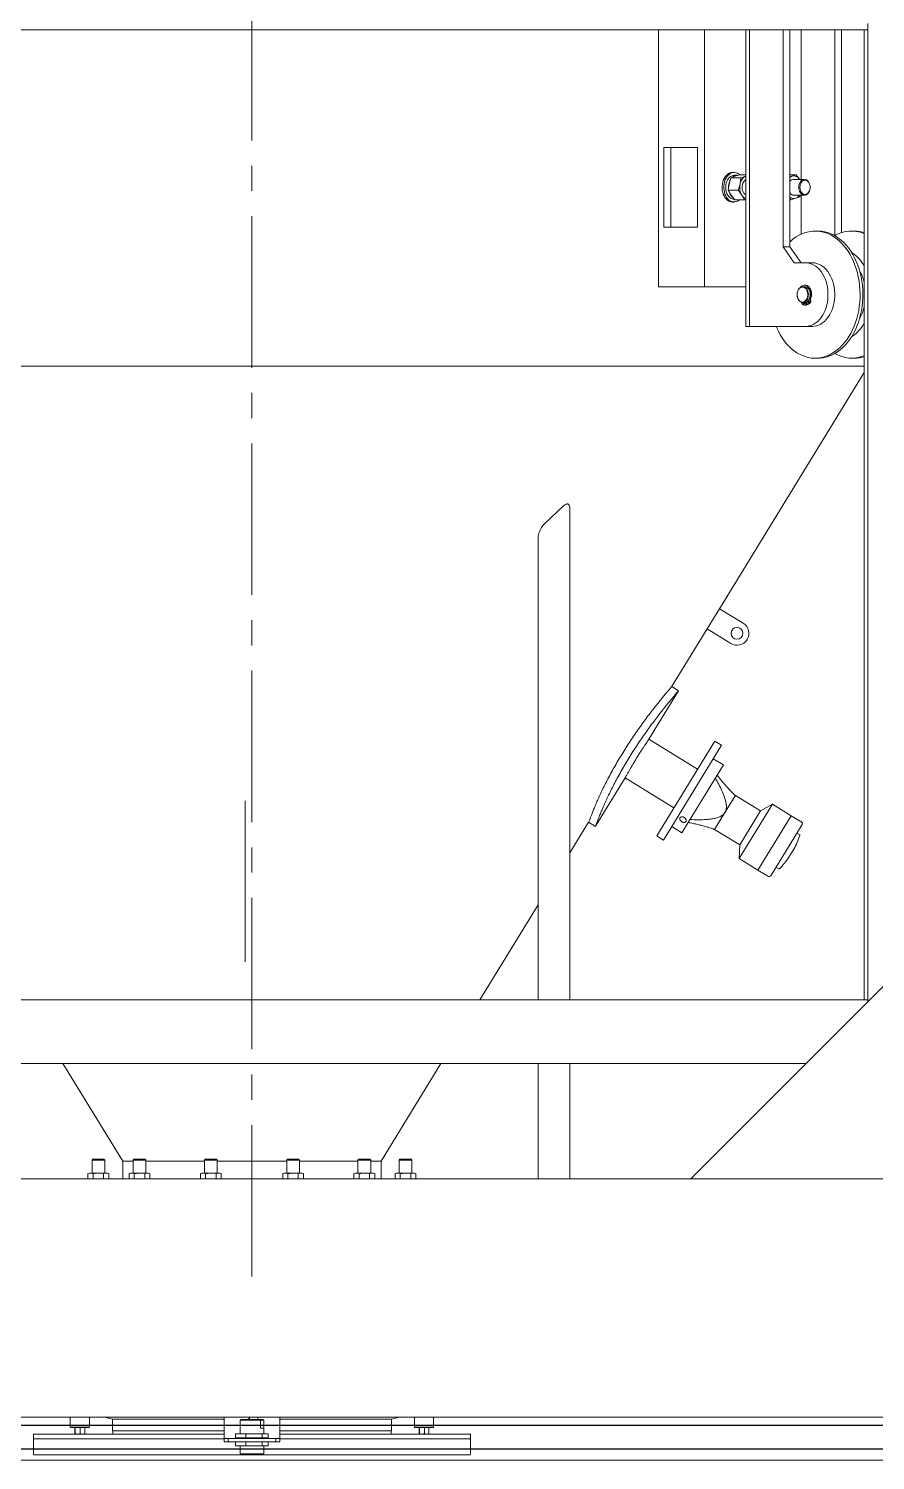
# Model space of a CAD drawing. Header units: millimetres. Extents: x 163705 to 1616509, y 81827 to 302547.
# Drawn here: x 1465755 to 1466820, y 159115 to 160916 of the extents above; entities that cross this region are included whole.
import ezdxf

# ---------------------------------------------------------------- set-up
doc = ezdxf.new("R2010")
doc.units = ezdxf.units.MM
doc.header["$LTSCALE"] = 10
doc.linetypes.add('CENTER2', pattern=[28.575, 19.05, -3.175, 3.175, -3.175])
doc.layers.add('1-中心线', color=1, linetype='CENTER2', lineweight=0)
doc.layers.add('1-设备轮廓', color=2, linetype='Continuous', lineweight=18)

# ---------------------------------------------------------------- blocks, each defined once
blk = doc.blocks.new('G$C4100961E')
for p, q in [((2405.8, 1839.5), (2405.8, 1831.5)), ((2405.8, 1831.5), (855.8, 1831.5)), ((2142.3, 1831.5), (2142.3, 1508.5)), ((2200, 1831.5), (2200, 1508.5)), ((2252.3, 1458.5), (2252.3, 1831.5)), ((2256.6, 1458.5), (2256.6, 1831.5)), ((2299, 1831.5), (2299, 1558.5)), ((2307.5, 1831.5), (2307.5, 1558.5)), ((2321.6, 1643.5), (2321.6, 1831.5)), ((2364, 1831.5), (2364, 1572.7)), ((2372.5, 1831.5), (2372.5, 1576.5)), ((2400.8, 611.5), (2400.8, 1831.5)), ((2405.8, 611.5), (2405.8, 1831.5)), ((2149.1, 1583.5), (2149.1, 1683.5)), ((2149.1, 1683.5), (2191.5, 1683.5)), ((2157.6, 1683.5), (2157.6, 1583.5)), ((2191.5, 1683.5), (2191.5, 1583.5)), ((2231.3, 1637.6), (2233.4, 1645.5)), ((2233.4, 1645.5), (2238.6, 1647.4)), ((2246, 1645.5), (2233.4, 1645.5)), ((2237.5, 1652), (2235.3, 1652)), ((2241, 1648.6), (2237.5, 1648.6)), ((2238.6, 1647.4), (2244.7, 1649.3)), ((2252.3, 1649.3), (2244.7, 1649.3)), ((2246, 1645.5), (2244.8, 1637.6)), ((2252.1, 1647.4), (2246, 1645.5)), ((2252.1, 1647.4), (2252.3, 1647.5)), ((2252.3, 1647.5), (2252.1, 1647.4)), ((2315.3, 1649.3), (2307.5, 1649.3)), ((2310.1, 1647.4), (2307.5, 1646.6)), ((2315.3, 1649.3), (2310.1, 1647.4)), ((2325.9, 1643.5), (2312.4, 1643.5)), ((2230.1, 1629.7), (2231.3, 1637.6)), ((2242.7, 1629.7), (2230.1, 1629.7)), ((2238.1, 1617.8), (2233.7, 1623.7)), ((2244.8, 1637.6), (2242.7, 1629.7)), ((2247.1, 1623.7), (2250.7, 1617.8)), ((2312.4, 1623.5), (2325.9, 1623.5)), ((2314.8, 1619.7), (2320, 1621.6)), ((2320, 1621.6), (2320.5, 1623.5)), ((2321.6, 1574.5), (2321.6, 1623.5)), ((2235.3, 1615), (2237.5, 1615)), ((2250.7, 1617.8), (2238.1, 1617.8)), ((2250.7, 1617.8), (2252.3, 1618.3)), ((2307.5, 1619.8), (2308.7, 1617.8)), ((2308.7, 1617.8), (2307.5, 1617.8)), ((2308.7, 1617.8), (2314.8, 1619.7)), ((2191.5, 1583.5), (2149.1, 1583.5)), ((2342.8, 1578.5), (2339.3, 1578.5)), ((2388.8, 1578.5), (2385.3, 1578.5)), ((2299, 1558.5), (2313.1, 1538.5)), ((2299, 1558.5), (2307.5, 1558.5)), ((2307.5, 1558.5), (2321.6, 1538.5)), ((2313.1, 1538.5), (2327.3, 1538.5)), ((2327.3, 1538.5), (2335.8, 1538.5)), ((2399.1, 1537.7), (2400.8, 1535)), ((2142.3, 1508.5), (2200, 1508.5)), ((2200, 1508.5), (2252.3, 1508.5)), ((2326, 1508.5), (2323.7, 1508.5)), ((2326.8, 1510.4), (2326.1, 1510.4)), ((2323.2, 1486.1), (2322.3, 1488.8)), ((2323.7, 1488.5), (2326, 1488.5)), ((2326.2, 1485.2), (2326.9, 1485.2)), ((2327.1, 1488.7), (2327.7, 1485.4)), ((2327.7, 1488.9), (2328.4, 1485.4)), ((2328.4, 1485.4), (2327.7, 1485.4)), ((2329.4, 1486), (2328.8, 1489.4)), ((2330.1, 1486), (2329.4, 1486)), ((2331.3, 1490.4), (2330.9, 1490)), ((2332.9, 1493.1), (2333.1, 1489.7)), ((2333.6, 1493.1), (2333.8, 1489.7)), ((2252.3, 1458.5), (2256.6, 1458.5)), ((2327.3, 1458.5), (2256.6, 1458.5)), ((2327.3, 1458.5), (2335.8, 1458.5)), ((1630.8, 1408.5), (860.8, 1408.5)), ((2400.8, 1408.5), (1630.8, 1408.5)), ((2339.3, 1418.5), (2342.8, 1418.5)), ((2385.3, 1418.5), (2388.8, 1418.5)), ((2219, 1103.5), (2400.8, 1400.4)), ((1998.8, 1210.1), (2022.8, 1232.7)), ((2030.8, 1229.9), (2030.8, 611.5)), ((1990.8, 1192), (1990.8, 611.5)), ((2219, 1103.5), (2203.3, 1078)), ((2248.8, 1085.3), (2219, 1103.5)), ((2158.8, 1005.3), (2203.3, 1078)), ((2203.3, 1078), (2233.1, 1059.7)), ((2130.1, 939.3), (2167.4, 1000.3)), ((2167.4, 1000.3), (2158.9, 1005.5)), ((2191.5, 901.7), (2130.1, 939.3)), ((2213.1, 937.1), (2140, 817.7)), ((2221.7, 931.8), (2213.1, 937.1)), ((2221.7, 931.8), (2148.6, 812.5)), ((2171.8, 821.7), (2224, 907)), ((2224, 907), (2211.2, 914.8)), ((2063, 829.8), (2100.3, 890.7)), ((2100.3, 890.7), (2161.7, 853.1)), ((2225.9, 847.2), (2239, 868.5)), ((2270.6, 849.1), (2239, 868.5)), ((1622.2, 861.8), (1622.2, 659.4)), ((2212.9, 825.8), (2225.9, 847.2)), ((2243.8, 789.3), (2285.6, 857.5)), ((2244.5, 806.5), (2270.6, 849.1)), ((2285.6, 857.5), (2270.6, 849.1)), ((2309.2, 843.1), (2285.6, 857.5)), ((2030.8, 796.3), (2054.4, 834.9)), ((2054.4, 834.9), (2062.9, 829.7)), ((2159, 829.5), (2171.8, 821.7)), ((2267.4, 774.8), (2309.2, 843.1)), ((2267.4, 774.8), (2309.2, 843.1)), ((2283.4, 767.4), (2323, 832.2)), ((2322.4, 835), (2309.2, 843.1)), ((2140, 817.7), (2148.6, 812.5)), ((2212.9, 825.8), (2244.5, 806.5)), ((2319.9, 818.9), (2316.7, 820.9)), ((2244.5, 806.5), (2243.8, 789.3)), ((2312.6, 801), (2306.4, 790.9)), ((2182.8, 386.5), (2580.8, 784.5)), ((2243.8, 789.3), (2267.4, 774.8)), ((2267.4, 774.8), (2280.6, 766.8)), ((2290.6, 778.2), (2293.8, 776.3)), ((1917.6, 611.5), (1990.8, 731)), ((2405.8, 611.5), (855.8, 611.5)), ((2405.8, 611.5), (2405.8, 609.5)), ((2327.8, 531.5), (933.8, 531.5)), ((1392.9, 531.5), (1468.3, 408.5)), ((1793.3, 408.5), (1868.6, 531.5)), ((1990.8, 531.5), (1990.8, 386.5)), ((2030.8, 531.5), (2030.8, 386.5)), ((1430.6, 411), (1429.6, 410)), ((1429.6, 410), (1429.6, 393.5)), ((1445.6, 410), (1429.6, 410)), ((1430.6, 411), (1444.6, 411)), ((1445.6, 410), (1444.6, 411)), ((1445.6, 393.5), (1445.6, 410)), ((1468.3, 408.5), (1468.3, 386.5)), ((1481.4, 408.5), (1468.3, 408.5)), ((1482.4, 411), (1481.4, 410)), ((1481.4, 410), (1481.4, 393.5)), ((1497.4, 410), (1481.4, 410)), ((1482.4, 411), (1496.4, 411)), ((1497.4, 410), (1496.4, 411)), ((1497.4, 393.5), (1497.4, 410)), ((1571, 408.5), (1497.4, 408.5)), ((1572, 411), (1571, 410)), ((1571, 410), (1571, 393.5)), ((1587, 410), (1571, 410)), ((1572, 411), (1586, 411)), ((1587, 410), (1586, 411)), ((1587, 393.5), (1587, 410)), ((1630.8, 408.5), (1587, 408.5)), ((1674.5, 408.5), (1630.8, 408.5)), ((1675.5, 411), (1674.5, 410)), ((1674.5, 410), (1674.5, 393.5)), ((1690.5, 410), (1674.5, 410)), ((1675.5, 411), (1689.5, 411)), ((1690.5, 410), (1689.5, 411)), ((1690.5, 393.5), (1690.5, 410)), ((1764.2, 408.5), (1690.5, 408.5)), ((1765.2, 411), (1764.2, 410)), ((1764.2, 410), (1764.2, 393.5)), ((1780.2, 410), (1764.2, 410)), ((1765.2, 411), (1779.2, 411)), ((1780.2, 410), (1779.2, 411)), ((1780.2, 393.5), (1780.2, 410)), ((1793.3, 408.5), (1780.2, 408.5)), ((1793.3, 386.5), (1793.3, 408.5)), ((1817, 411), (1816, 410)), ((1816, 410), (1816, 393.5)), ((1832, 410), (1816, 410)), ((1817, 411), (1831, 411)), ((1832, 410), (1831, 411)), ((1832, 393.5), (1832, 410)), ((3200.8, 386.5), (500.8, 386.5)), ((1426.3, 393.5), (1424.5, 393.1)), ((1424.5, 393.1), (1427.8, 393.5)), ((1424.5, 393.1), (1424.5, 386.5)), ((1427.8, 393.5), (1426.3, 393.5)), ((1427.8, 393.5), (1431, 393.1)), ((1437.6, 393.5), (1427.8, 393.5)), ((1431, 393.1), (1431, 386.5)), ((1437.6, 393.5), (1444.1, 393.1)), ((1447.4, 393.5), (1437.6, 393.5)), ((1444.1, 393.1), (1447.4, 393.5)), ((1444.1, 393.1), (1444.1, 386.5)), ((1447.4, 393.5), (1450.7, 393.1)), ((1448.9, 393.5), (1447.4, 393.5)), ((1450.7, 393.1), (1448.9, 393.5)), ((1450.7, 393.1), (1450.7, 386.5)), ((1478, 393.5), (1476.3, 393.1)), ((1476.3, 393.1), (1479.5, 393.5)), ((1476.3, 393.1), (1476.3, 386.5)), ((1479.5, 393.5), (1478, 393.5)), ((1479.5, 393.5), (1482.8, 393.1)), ((1489.4, 393.5), (1479.5, 393.5)), ((1482.8, 393.1), (1482.8, 386.5)), ((1489.4, 393.5), (1495.9, 393.1)), ((1499.2, 393.5), (1489.4, 393.5)), ((1495.9, 393.1), (1499.2, 393.5)), ((1495.9, 393.1), (1495.9, 386.5)), ((1499.2, 393.5), (1502.4, 393.1)), ((1500.7, 393.5), (1499.2, 393.5)), ((1502.4, 393.1), (1500.7, 393.5)), ((1502.4, 393.1), (1502.4, 386.5)), ((1567.7, 393.5), (1565.9, 393.1)), ((1565.9, 393.1), (1569.2, 393.5)), ((1565.9, 393.1), (1565.9, 386.5)), ((1569.2, 393.5), (1567.7, 393.5)), ((1569.2, 393.5), (1572.5, 393.1)), ((1579, 393.5), (1569.2, 393.5)), ((1572.5, 393.1), (1572.5, 386.5)), ((1579, 393.5), (1585.6, 393.1)), ((1588.8, 393.5), (1579, 393.5)), ((1585.6, 393.1), (1588.8, 393.5)), ((1585.6, 393.1), (1585.6, 386.5)), ((1588.8, 393.5), (1592.1, 393.1)), ((1590.3, 393.5), (1588.8, 393.5)), ((1592.1, 393.1), (1590.3, 393.5)), ((1592.1, 393.1), (1592.1, 386.5)), ((1671.2, 393.5), (1669.5, 393.1)), ((1669.5, 393.1), (1672.7, 393.5)), ((1669.5, 393.1), (1669.5, 386.5)), ((1672.7, 393.5), (1671.2, 393.5)), ((1672.7, 393.5), (1676, 393.1)), ((1682.5, 393.5), (1672.7, 393.5)), ((1676, 393.1), (1676, 386.5)), ((1682.5, 393.5), (1689.1, 393.1)), ((1692.3, 393.5), (1682.5, 393.5)), ((1689.1, 393.1), (1692.3, 393.5)), ((1689.1, 393.1), (1689.1, 386.5)), ((1692.3, 393.5), (1695.6, 393.1)), ((1693.9, 393.5), (1692.3, 393.5)), ((1695.6, 393.1), (1693.9, 393.5)), ((1695.6, 393.1), (1695.6, 386.5)), ((1760.9, 393.5), (1759.1, 393.1)), ((1759.1, 393.1), (1762.4, 393.5)), ((1759.1, 393.1), (1759.1, 386.5)), ((1762.4, 393.5), (1760.9, 393.5)), ((1762.4, 393.5), (1765.7, 393.1)), ((1772.2, 393.5), (1762.4, 393.5)), ((1765.7, 393.1), (1765.7, 386.5)), ((1772.2, 393.5), (1778.7, 393.1)), ((1782, 393.5), (1772.2, 393.5)), ((1778.7, 393.1), (1782, 393.5)), ((1778.7, 393.1), (1778.7, 386.5)), ((1782, 393.5), (1785.3, 393.1)), ((1783.5, 393.5), (1782, 393.5)), ((1785.3, 393.1), (1783.5, 393.5)), ((1785.3, 393.1), (1785.3, 386.5)), ((1812.6, 393.5), (1810.9, 393.1)), ((1810.9, 393.1), (1814.1, 393.5)), ((1810.9, 393.1), (1810.9, 386.5)), ((1814.1, 393.5), (1812.6, 393.5)), ((1814.1, 393.5), (1817.4, 393.1)), ((1824, 393.5), (1814.1, 393.5)), ((1817.4, 393.1), (1817.4, 386.5)), ((1824, 393.5), (1830.5, 393.1)), ((1833.8, 393.5), (1824, 393.5)), ((1830.5, 393.1), (1833.8, 393.5)), ((1830.5, 393.1), (1830.5, 386.5)), ((1833.8, 393.5), (1837, 393.1)), ((1835.3, 393.5), (1833.8, 393.5)), ((1837, 393.1), (1835.3, 393.5)), ((1837, 393.1), (1837, 386.5)), ((3200.8, 86.5), (500.8, 86.5)), ((1402.3, 86.5), (1402.3, 74)), ((1402.3, 74), (1402.8, 73.5)), ((1402.3, 74), (1426.3, 74)), ((1402.8, 73.5), (1425.8, 73.5)), ((1408.1, 73.5), (1408.1, 66.1)), ((1408.5, 73.5), (1408.5, 66.1)), ((1414.7, 73.5), (1414.7, 66.1)), ((1420.5, 73.5), (1420.5, 66.1)), ((1425.8, 73.5), (1426.3, 74)), ((1426.3, 74), (1426.3, 86.5)), ((1445.3, 86.5), (1455.3, 84.2)), ((1455.3, 84.2), (1455.3, 69.5)), ((1595.8, 84.2), (1455.3, 84.2)), ((1595.8, 60.7), (1595.8, 86.5)), ((1615.8, 72.7), (1615.8, 82.7)), ((1615.8, 82.7), (1641.7, 82.7)), ((1615.8, 72.7), (1615.8, 65.7)), ((1616.8, 83.7), (1616.8, 82.7)), ((1616.8, 83.7), (1643.8, 83.7)), ((1627.9, 86), (1626.3, 84.2)), ((1626.3, 84.2), (1626.3, 83.7)), ((1626.3, 84.2), (1626.3, 84.2)), ((1627.9, 84.6), (1627.9, 86.5)), ((1638.3, 83.7), (1638.3, 86.5)), ((1641.7, 72.7), (1641.7, 82.7)), ((1641.7, 82.7), (1643.3, 82.7)), ((1641.7, 72.7), (1644.7, 72.7)), ((1643.3, 82.7), (1643.8, 82.7)), ((1643.8, 83.7), (1644.8, 83.7)), ((1643.8, 82.7), (1644.2, 82.7)), ((1644.2, 82.7), (1645.8, 82.7)), ((1644.7, 72.7), (1645.8, 72.7)), ((1644.8, 82.7), (1644.8, 83.7)), ((1645.8, 72.7), (1645.8, 82.7)), ((1645.8, 65.7), (1645.8, 72.7)), ((1665.8, 60.7), (1665.8, 86.5)), ((1806.3, 84.2), (1665.8, 84.2)), ((1806.3, 84.2), (1816.2, 86.5)), ((1806.3, 69.5), (1806.3, 84.2)), ((1835.3, 86.5), (1835.3, 74)), ((1835.3, 74), (1835.8, 73.5)), ((1835.3, 74), (1853.9, 74)), ((1835.8, 73.5), (1853.6, 73.5)), ((1841.1, 73.5), (1841.1, 66.1)), ((1841.5, 73.5), (1841.5, 66.1)), ((1847.7, 73.5), (1847.7, 66.1)), ((1853.5, 73.5), (1853.5, 66.1)), ((1853.6, 73.5), (1858.8, 73.5)), ((1853.9, 74), (1859.3, 74)), ((1858.8, 73.5), (1859.3, 74)), ((1859.3, 74), (1859.3, 86.5)), ((1355.8, 65.5), (1355.8, 59.5)), ((1355.8, 65.5), (1595.8, 65.5)), ((1355.8, 59.5), (1595.8, 59.5)), ((1355.8, 58.5), (1355.8, 40.5)), ((1408.1, 66.1), (1408.3, 65.6)), ((1408.3, 65.5), (1408.5, 66.1)), ((1408.5, 66.1), (1411.6, 65.5)), ((1411.6, 65.5), (1414.7, 66.1)), ((1414.7, 66.1), (1417.6, 65.5)), ((1417.6, 65.5), (1420.5, 66.1)), ((1420.5, 66.1), (1420.3, 65.6)), ((1595.8, 69.5), (1455.3, 69.5)), ((1455.8, 69.5), (1455.8, 65.5)), ((1595.8, 59.7), (1595.8, 60.7)), ((1595.8, 55.7), (1595.8, 59.7)), ((1595.8, 59.7), (1600.8, 59.7)), ((1600.8, 55.7), (1595.8, 55.7)), ((1600.8, 59.7), (1600.8, 55.7)), ((1660.8, 59.7), (1600.8, 59.7)), ((1660.8, 55.7), (1600.8, 55.7)), ((1609.8, 60.7), (1609.8, 59.7)), ((1650.3, 60.7), (1609.8, 60.7)), ((1610.2, 60.7), (1610.2, 65.7)), ((1623.2, 65.7), (1610.2, 65.7)), ((1610.2, 50.7), (1610.2, 55.7)), ((1623.2, 60.7), (1623.2, 65.7)), ((1643.7, 65.7), (1623.2, 65.7)), ((1623.2, 50.7), (1623.2, 55.7)), ((1643.7, 60.7), (1643.7, 65.7)), ((1651.3, 65.7), (1643.7, 65.7)), ((1643.7, 50.7), (1643.7, 55.7)), ((1651.8, 60.7), (1650.3, 60.7)), ((1651.3, 60.7), (1651.3, 65.7)), ((1651.3, 50.7), (1651.3, 55.7)), ((1651.8, 59.7), (1651.8, 60.7)), ((1660.8, 55.7), (1660.8, 59.7)), ((1660.8, 59.7), (1665.8, 59.7)), ((1665.8, 55.7), (1660.8, 55.7)), ((1806.3, 69.5), (1665.8, 69.5)), ((1665.8, 65.5), (1768.3, 65.5)), ((1665.8, 59.7), (1665.8, 60.7)), ((1665.8, 59.7), (1665.8, 55.7)), ((1665.8, 59.5), (1768.3, 59.5)), ((1768.3, 65.5), (1905.8, 65.5)), ((1768.3, 59.5), (1905.8, 59.5)), ((1805.8, 65.5), (1805.8, 69.5)), ((1841.1, 66.1), (1841.3, 65.6)), ((1841.3, 65.5), (1841.5, 66.1)), ((1841.5, 66.1), (1844.6, 65.5)), ((1844.6, 65.5), (1847.7, 66.1)), ((1847.7, 66.1), (1850.6, 65.5)), ((1850.6, 65.5), (1853.5, 66.1)), ((1853.5, 66.1), (1853.3, 65.6)), ((1905.8, 59.5), (1905.8, 65.5)), ((1905.8, 40.5), (1905.8, 58.5)), ((1904.8, 39.5), (1356.8, 39.5)), ((1623.2, 50.7), (1610.2, 50.7)), ((1615.8, 50.7), (1615.8, 40.7)), ((1644.7, 40.7), (1615.8, 40.7)), ((1643.7, 50.7), (1623.2, 50.7)), ((1651.3, 50.7), (1643.7, 50.7)), ((1645.8, 40.7), (1644.7, 40.7)), ((1645.8, 40.7), (1645.8, 50.7))]:
    blk.add_line(p, q)
at = {"lineweight": 18}
blk.add_line((700.8, 32.4), (2956.8, 32.4), dxfattribs=at)
at = {"flags": 128}
for points in [[(2235.3, 1652), (2234, 1652), (2232.2, 1651.5), (2230.5, 1650.7), (2228.9, 1649.6), (2227.3, 1648.2), (2226, 1646.5), (2224.8, 1644.5), (2223.8, 1642.3), (2223.1, 1640), (2222.6, 1637.5), (2222.3, 1634.9), (2222.3, 1632.3), (2222.5, 1629.8), (2223, 1627.3), (2223.8, 1624.9), (2224.7, 1622.7), (2225.9, 1620.8), (2227.2, 1619)], [(2244.3, 1649.3), (2243.3, 1650.1), (2241.6, 1651.1), (2239.8, 1651.8), (2238, 1652), (2236.2, 1652), (2234.4, 1651.5), (2232.6, 1650.7), (2231, 1649.6), (2229.5, 1648.2), (2228.1, 1646.5), (2226.9, 1644.5), (2225.9, 1642.3), (2225.2, 1640), (2224.7, 1637.5), (2224.4, 1634.9), (2224.4, 1632.3), (2224.7, 1629.8), (2225.2, 1627.3), (2225.9, 1624.9), (2226.9, 1622.7), (2228, 1620.8), (2229.4, 1619)], [(2237.5, 1648.6), (2236.1, 1648.5), (2234.5, 1648), (2233, 1647.2), (2231.5, 1646.1), (2230.3, 1644.6), (2229.1, 1643), (2228.2, 1641.1), (2227.5, 1639), (2227.1, 1636.8), (2226.8, 1634.5), (2226.9, 1632.2), (2227.1, 1629.9), (2227.6, 1627.7), (2228.4, 1625.7), (2229.3, 1623.8), (2230.5, 1622.2), (2231.8, 1620.8), (2233.2, 1619.7), (2234.8, 1619), (2236.4, 1618.6), (2237.5, 1618.5)], [(2244.8, 1637.6), (2245.2, 1639.3), (2245.8, 1641), (2246.6, 1642.5), (2247.5, 1643.9), (2248.5, 1645.1), (2249.6, 1646.1), (2250.8, 1646.9), (2252.1, 1647.4)], [(2252.3, 1643.1), (2251.2, 1642.4), (2250.1, 1641.4), (2249.1, 1640.1), (2248.3, 1638.6), (2247.8, 1636.8), (2247.4, 1635), (2247.4, 1633.1), (2247.6, 1631.2), (2248, 1629.4), (2248.7, 1627.8), (2249.5, 1626.3), (2250.6, 1625.1), (2251.8, 1624.3), (2252.3, 1624)], [(2320.8, 1640.6), (2321.9, 1641.8), (2323, 1642.7), (2324.3, 1643.3), (2325.7, 1643.5), (2327, 1643.4), (2328.3, 1642.9), (2329.5, 1642.1), (2330.6, 1641), (2331.5, 1639.6), (2332.2, 1638), (2332.7, 1636.2), (2332.9, 1634.3), (2332.9, 1632.4), (2332.6, 1630.6), (2332.1, 1628.8), (2331.3, 1627.2), (2330.4, 1625.9), (2329.3, 1624.8), (2328, 1624), (2326.7, 1623.6), (2325.4, 1623.6), (2324.1, 1623.9), (2322.8, 1624.5), (2321.6, 1625.5), (2320.6, 1626.8), (2319.8, 1628.3), (2319.2, 1630), (2318.9, 1631.8), (2318.8, 1633.7), (2318.9, 1635.6), (2319.3, 1637.4), (2320, 1639.1), (2320.8, 1640.6)], [(2322, 1639.9), (2321.2, 1638.5), (2320.6, 1636.8), (2320.3, 1635.1), (2320.2, 1633.3), (2320.4, 1631.5), (2320.8, 1629.8), (2321.5, 1628.2), (2322.3, 1626.8), (2323.4, 1625.8), (2324.5, 1625), (2325.8, 1624.6), (2327.1, 1624.6), (2328.3, 1624.9), (2329.5, 1625.6), (2330.6, 1626.6), (2331.5, 1627.9), (2332.2, 1629.4), (2332.7, 1631.1), (2332.9, 1632.9), (2332.9, 1634.7), (2332.6, 1636.5), (2332, 1638.2), (2331.3, 1639.6), (2330.3, 1640.8), (2329.2, 1641.7), (2328, 1642.3), (2326.7, 1642.5), (2325.4, 1642.4), (2324.2, 1641.9), (2323, 1641), (2322, 1639.9)], [(2307.5, 1564.7), (2308.2, 1565.4), (2311.4, 1568.2), (2314.8, 1570.6), (2318.2, 1572.8), (2321.8, 1574.6), (2325.4, 1576.1), (2329.1, 1577.2), (2332.9, 1578), (2336.6, 1578.5), (2340.4, 1578.5), (2344.2, 1578.3), (2347.9, 1577.6), (2351.6, 1576.6), (2355.3, 1575.3), (2358.9, 1573.6), (2362.4, 1571.6), (2365.8, 1569.2), (2369.1, 1566.6), (2372.2, 1563.6), (2375.2, 1560.3), (2378.1, 1556.8), (2380.7, 1553)], [(2342.8, 1578.5), (2343.9, 1578.5), (2347.7, 1578.3), (2351.5, 1577.6), (2355.2, 1576.6), (2358.8, 1575.3), (2362.4, 1573.6), (2365.9, 1571.6), (2369.3, 1569.2), (2372.6, 1566.6), (2375.8, 1563.6), (2378.8, 1560.3), (2381.6, 1556.8), (2384.3, 1553)], [(2380.7, 1553), (2383.2, 1549), (2385.5, 1544.7), (2387.6, 1540.3), (2389.4, 1535.6), (2391.1, 1530.8), (2392.5, 1525.8), (2393.6, 1520.7), (2394.6, 1515.6), (2395.2, 1510.3), (2395.7, 1505), (2395.9, 1499.7), (2395.8, 1494.3), (2395.5, 1489), (2394.9, 1483.7), (2394.1, 1478.5), (2393, 1473.4), (2391.7, 1468.3), (2390.1, 1463.5), (2388.4, 1458.7), (2386.4, 1454.2), (2384.2, 1449.8), (2381.8, 1445.7), (2379.2, 1441.8), (2376.4, 1438.2), (2373.5, 1434.8), (2370.4, 1431.7), (2367.2, 1428.9), (2363.8, 1426.5), (2360.3, 1424.3), (2356.8, 1422.5), (2353.2, 1421), (2349.5, 1419.9), (2345.7, 1419.1), (2342, 1418.6), (2338.2, 1418.6), (2334.4, 1418.8), (2330.7, 1419.5), (2326.9, 1420.5), (2323.3, 1421.8), (2319.7, 1423.5), (2316.2, 1425.5), (2312.8, 1427.9), (2309.5, 1430.5), (2306.4, 1433.5), (2303.4, 1436.8), (2300.5, 1440.3), (2297.9, 1444.1), (2295.4, 1448.1), (2293.1, 1452.4), (2291, 1456.8), (2290.3, 1458.5)], [(2384.3, 1553), (2386.7, 1549), (2389, 1544.7), (2391.1, 1540.3), (2393, 1535.6), (2394.6, 1530.8), (2396, 1525.8), (2397.2, 1520.7), (2398.1, 1515.6), (2398.8, 1510.3), (2399.2, 1505), (2399.4, 1499.7), (2399.3, 1494.3), (2399, 1489), (2398.4, 1483.7), (2397.6, 1478.5), (2396.5, 1473.4), (2395.2, 1468.3), (2393.7, 1463.5), (2391.9, 1458.7), (2389.9, 1454.2), (2387.7, 1449.8), (2385.3, 1445.7), (2382.7, 1441.8), (2379.9, 1438.2), (2377, 1434.8), (2373.9, 1431.7), (2370.7, 1428.9), (2367.3, 1426.5), (2363.9, 1424.3), (2360.3, 1422.5), (2356.7, 1421), (2353, 1419.9), (2349.3, 1419.1), (2345.5, 1418.6), (2342.8, 1418.5)], [(2327.3, 1538.5), (2330, 1538.4), (2332.6, 1537.8), (2335.2, 1536.9), (2337.8, 1535.7), (2340.2, 1534.1), (2342.6, 1532.2), (2344.8, 1530), (2346.8, 1527.5), (2348.6, 1524.7), (2350.3, 1521.8), (2351.8, 1518.5), (2353, 1515.2), (2354, 1511.6), (2354.8, 1508), (2355.3, 1504.2), (2355.5, 1500.5), (2355.5, 1496.6), (2355.3, 1492.9), (2354.8, 1489.1), (2354, 1485.5), (2353, 1481.9), (2351.8, 1478.5), (2350.3, 1475.3), (2348.6, 1472.4), (2346.8, 1469.6), (2344.8, 1467.1), (2342.6, 1464.9), (2340.2, 1463), (2337.8, 1461.4), (2335.2, 1460.2), (2332.6, 1459.3), (2330, 1458.7), (2327.3, 1458.5)], [(2335.8, 1538.5), (2338.4, 1538.4), (2341.1, 1537.8), (2343.7, 1536.9), (2346.3, 1535.7), (2348.7, 1534.1), (2351, 1532.2), (2353.2, 1530), (2355.3, 1527.5), (2357.1, 1524.7), (2358.8, 1521.8), (2360.3, 1518.5), (2361.5, 1515.2), (2362.5, 1511.6), (2363.2, 1508), (2363.8, 1504.2), (2364, 1500.5), (2364, 1496.6), (2363.8, 1492.9), (2363.2, 1489.1), (2362.5, 1485.5), (2361.5, 1481.9), (2360.3, 1478.5), (2358.8, 1475.3), (2357.1, 1472.4), (2355.3, 1469.6), (2353.2, 1467.1), (2351, 1464.9), (2348.7, 1463), (2346.3, 1461.4), (2343.7, 1460.2), (2341.1, 1459.3), (2338.4, 1458.7), (2335.8, 1458.5)], [(2326.8, 1489.5), (2325.5, 1488.9), (2324.2, 1488.6), (2322.9, 1488.6), (2321.6, 1489), (2320.3, 1489.8), (2319.2, 1490.9), (2318.3, 1492.2), (2317.5, 1493.8), (2317, 1495.5), (2316.7, 1497.4), (2316.7, 1499.3), (2316.9, 1501.2), (2317.4, 1503), (2318.1, 1504.6), (2319, 1506), (2320.1, 1507.1), (2321.3, 1507.9), (2322.6, 1508.4), (2323.9, 1508.5), (2325.3, 1508.3), (2326.5, 1507.7), (2327.7, 1506.8), (2328.8, 1505.6), (2329.6, 1504.1), (2330.2, 1502.5), (2330.7, 1500.6), (2330.8, 1498.8), (2330.7, 1496.9), (2330.4, 1495), (2329.8, 1493.3), (2329, 1491.8), (2328, 1490.5), (2326.8, 1489.5)], [(2326.3, 1490), (2327.4, 1491), (2328.4, 1492.2), (2329.2, 1493.7), (2329.7, 1495.4), (2330, 1497.2), (2330.1, 1499.1), (2329.9, 1500.9), (2329.4, 1502.7), (2328.8, 1504.3), (2327.9, 1505.6), (2326.8, 1506.7), (2325.6, 1507.5), (2324.3, 1508), (2323, 1508), (2321.7, 1507.7), (2320.5, 1507.1), (2319.3, 1506.1), (2318.4, 1504.9), (2317.6, 1503.4), (2317, 1501.7), (2316.7, 1499.9), (2316.7, 1498), (2316.9, 1496.2), (2317.3, 1494.4), (2318, 1492.8), (2318.9, 1491.5), (2320, 1490.4), (2321.2, 1489.6), (2322.4, 1489.1), (2323.8, 1489.1), (2325.1, 1489.4), (2326.3, 1490)], [(2320.9, 1507.7), (2321.5, 1508.4), (2322.8, 1509.4), (2324.1, 1510.1), (2325.5, 1510.4), (2327, 1510.4), (2328.4, 1510), (2329.7, 1509.2), (2330.9, 1508.2), (2332, 1506.8), (2332.8, 1505.2), (2333.5, 1503.4), (2333.9, 1501.4), (2334, 1499.4), (2333.9, 1497.4), (2333.6, 1495.5), (2333, 1493.6)], [(2326, 1508.5), (2326.2, 1508.5), (2327.5, 1508.3), (2328.8, 1507.7), (2330, 1506.8), (2331, 1505.6), (2331.9, 1504.1), (2332.5, 1502.5), (2332.9, 1500.6), (2333.1, 1498.8), (2333, 1496.9), (2332.6, 1495), (2332, 1493.3), (2331.2, 1491.8), (2330.2, 1490.5), (2329.1, 1489.5)], [(2326.8, 1510.4), (2327.7, 1510.4), (2329.1, 1510), (2330.4, 1509.2), (2331.6, 1508.2), (2332.7, 1506.8), (2333.5, 1505.2), (2334.2, 1503.4), (2334.6, 1501.4), (2334.8, 1499.4), (2334.7, 1497.4), (2334.3, 1495.5), (2333.7, 1493.6)], [(2325.8, 1487.7), (2325.8, 1487.3), (2325.7, 1486.9), (2325.5, 1486.7), (2325.3, 1486.5), (2325, 1486.5), (2324.7, 1486.6), (2324.5, 1486.9), (2324.4, 1487.2), (2324.4, 1487.6), (2324.5, 1488), (2324.7, 1488.3), (2324.9, 1488.4), (2325.2, 1488.4), (2325.5, 1488.3), (2325.7, 1488.1), (2325.8, 1487.7)], [(2328.9, 1488.9), (2328.7, 1488.9), (2327.8, 1488.6)], [(2328.9, 1488.8), (2328.3, 1488.7), (2327.8, 1488.6)], [(2330.2, 1489.3), (2330.2, 1489.7), (2330.3, 1490.1), (2330.5, 1490.4), (2330.8, 1490.5), (2331, 1490.5), (2331.3, 1490.4), (2331.5, 1490.2), (2331.6, 1489.8), (2331.6, 1489.4), (2331.5, 1489), (2331.4, 1488.8), (2331.1, 1488.6), (2330.8, 1488.6), (2330.6, 1488.7), (2330.4, 1489), (2330.2, 1489.3)]]:
    blk.add_lwpolyline(points, dxfattribs=at)
blk.add_circle((2241, 1072.5), 7.5)
for centre, radius, start, end in [((2250.2, 1633.6), 19.8, 152.6159, 184.9401), ((2241.1, 1640.2), 8.37, 85.0496, 132.5677), ((2313, 1639.1), 8.79, 109.3537, 128.7681), ((2312.7, 1637.3), 6.28, 92.9865, 146.5637), ((2312.4, 1639.4), 8.38, 29.9842, 105.8953), ((2245.1, 1631.5), 14.4, 194.3629, 232.1199), ((2263, 1633.6), 18.6, 167.4688, 211.8333), ((2255.5, 1629), 9.9, 211.9779, 251.1321), ((2312.7, 1629.8), 6.27, 213.3772, 267.0727), ((2312.4, 1627), 7.65, 229.7393, 287.9741), ((2311.2, 1629.1), 10, 290.6808, 326.6756), ((2235.7, 1625.9), 10.9, 219.4279, 268.3299), ((2237.4, 1625.3), 10.2, 218.1628, 312.1024), ((2385.2, 1537), 41.5, 67.9477, 120.676), ((2388.7, 1537.8), 40.7, 72.8327, 89.9391), ((2362.1, 1514.3), 43.8, 32.3194, 58.1159), ((2347.8, 1501.5), 54.7, 14.6469, 30.1329), ((2323.6, 1486.3), 0.43, 194.7582, 242.2118), ((2326.2, 1492.1), 6.81, 245.369, 282.3582), ((2326.3, 1487.5), 1.19, 133.1534, 226.8466), ((2326, 1493.9), 5.38, 270.4458, 305.3159), ((2326.9, 1492), 6.72, 270.025, 282.5212), ((2324.8, 1494.7), 9.82, 298.0142, 326.9219), ((2325.5, 1494.7), 9.82, 298.0142, 326.9219), ((2332.1, 1489.6), 1.16, 133.3771, 193.4247), ((2331.9, 1489.4), 0.976, 187.0689, 229.2761), ((2334.3, 1493.1), 1.35, 158.5669, 183.3188), ((2332.5, 1489.7), 0.632, 327.4829, 3.9747), ((2335, 1493.1), 1.35, 158.5669, 183.3188), ((2333.2, 1489.7), 0.632, 327.4829, 3.9747), ((2347.7, 1495.7), 54.8, 329.8785, 345.3417), ((2361.5, 1483.6), 44.8, 302.0303, 331.2538), ((2385.2, 1460.2), 41.6, 239.3809, 291.9953), ((2388.7, 1459.4), 40.9, 270.0846, 287.1436), ((2241, 1072.5), 15, 238.5125, 58.5125), ((2321.3, 833.3), 2, 328.5125, 58.5125), ((2214.8, 854), 111.2, 331.5543, 341.3008), ((2316.9, 821.3), 0.5, 148.5125, 238.5125), ((2319.6, 818.5), 0.5, 341.3008, 58.5125), ((2290.3, 777.8), 0.5, 58.5125, 148.5125), ((2294, 776.7), 0.5, 238.5125, 315.7243), ((2214.8, 854), 111.2, 315.7243, 325.4707), ((2281.6, 768.5), 2, 238.5125, 328.5125), ((1356.8, 58.5), 1, 90, 180), ((1904.8, 58.5), 1, 0, 90), ((1356.8, 40.5), 1, 180, 270), ((1904.8, 40.5), 1, 270, 0)]:
    blk.add_arc(centre, radius, start, end)
for points, knots in [([(2319.6, 1643.5), (2318.6, 1645), (2317.2, 1647), (2315.7, 1648.9), (2315.3, 1649.3)], [0, 0, 0, 0, 0.768193, 1, 1, 1, 1]), ([(2233.7, 1623.7), (2232.7, 1625.3), (2231.4, 1627.3), (2230.3, 1629.3), (2230.1, 1629.7)], [0, 0, 0, 0, 0.774963, 1, 1, 1, 1]), ([(2242.7, 1629.7), (2243.1, 1629.3), (2244.6, 1627.3), (2246, 1625.3), (2247.1, 1623.7)], [0, 0, 0, 0, 0.225037, 1, 1, 1, 1]), ([(2022.8, 1232.7), (2023.4, 1233.2), (2024.4, 1234.2), (2026.1, 1235), (2027.5, 1235.3), (2028.7, 1235.1), (2029.8, 1234.2), (2030.6, 1232.5), (2030.7, 1230.9), (2030.8, 1229.9)], [0, 0, 0, 0, 0.159077, 0.277409, 0.374205, 0.471162, 0.588679, 0.764385, 1, 1, 1, 1]), ([(1990.8, 1192), (1990.8, 1193), (1991, 1195.2), (1991.8, 1198.6), (1993.2, 1202.1), (1994.9, 1205.3), (1996.7, 1208), (1998.1, 1209.4), (1998.8, 1210.1)], [0, 0, 0, 0, 0.174471, 0.353359, 0.543458, 0.738082, 0.867116, 1, 1, 1, 1]), ([(2066.3, 864), (2067.3, 866.3), (2069.3, 870.7), (2072.8, 878), (2076.6, 885.7), (2080.8, 893.7), (2085.3, 901.9), (2090, 910.2), (2095.1, 918.6), (2100.2, 927), (2105.6, 935.2), (2111, 943.3), (2116.4, 951.1), (2121.7, 958.6), (2126.9, 965.7), (2131.9, 972.3), (2136.7, 978.5), (2141.1, 984.1), (2145.2, 989.1), (2148.8, 993.5), (2152, 997.3), (2154.6, 1000.4), (2156.6, 1002.8), (2158, 1004.4), (2158.8, 1005.4), (2158.8, 1005.4), (2158.8, 1005.4)], [0, 0, 0, 0, 0.0422128, 0.0841373, 0.1261776, 0.168511, 0.2104973, 0.2524264, 0.2947014, 0.3368437, 0.3787391, 0.4208651, 0.463171, 0.5051352, 0.5471289, 0.5894591, 0.6315162, 0.6734397, 0.7156459, 0.7578605, 0.7997784, 0.8417871, 0.8841232, 0.9261319, 0.9680855, 1, 1, 1, 1]), ([(2074.8, 858.8), (2075.8, 861), (2077.8, 865.5), (2081.3, 872.8), (2085.2, 880.4), (2089.3, 888.4), (2093.8, 896.6), (2098.6, 905), (2103.6, 913.4), (2108.8, 921.7), (2114.1, 930), (2119.5, 938.1), (2124.9, 945.9), (2130.2, 953.3), (2135.4, 960.4), (2140.5, 967.1), (2145.2, 973.3), (2149.7, 978.9), (2153.7, 983.9), (2157.4, 988.3), (2160.5, 992.1), (2163.1, 995.2), (2165.1, 997.6), (2166.5, 999.2), (2167.3, 1000.1), (2167.3, 1000.2), (2167.4, 1000.2)], [0, 0, 0, 0, 0.042213, 0.084137, 0.126178, 0.168511, 0.210497, 0.252426, 0.294701, 0.336844, 0.378739, 0.420865, 0.463171, 0.505135, 0.547129, 0.589459, 0.631516, 0.67344, 0.715646, 0.75786, 0.799778, 0.841787, 0.884123, 0.926132, 0.968085, 1, 1, 1, 1]), ([(2104.4, 898), (2104.9, 899), (2106.1, 901.1), (2108.2, 904.7), (2110.5, 908.6), (2112.9, 912.6), (2115.4, 916.8), (2117.9, 920.8), (2120.4, 924.7), (2122.7, 928.3), (2124.8, 931.5), (2126.7, 934.2), (2128.2, 936.5), (2129.3, 938.1), (2129.9, 939.1), (2130, 939.2), (2130.1, 939.3)], [0, 0, 0, 0, 0.070592, 0.14323, 0.213823, 0.286466, 0.356998, 0.429577, 0.50008, 0.572624, 0.643193, 0.715806, 0.786433, 0.859111, 0.929702, 1, 1, 1, 1]), ([(2100.3, 890.8), (2100.3, 890.7), (2100.3, 890.7), (2100.6, 891.3), (2101.3, 892.6), (2102.5, 894.7), (2103.7, 896.8), (2104.4, 898)], [0, 0, 0, 0, 0.082595, 0.300015, 0.511193, 0.728485, 1, 1, 1, 1]), ([(2213.8, 890.3), (2215.3, 887.8), (2218.2, 882.7), (2222.1, 874.7), (2225, 867.4), (2227, 861), (2227.7, 856.6), (2227.7, 853.3), (2227.5, 851.1), (2226.9, 849), (2226.3, 847.8), (2225.9, 847.2)], [0, 0, 0, 0, 0.194185, 0.388495, 0.5823, 0.699612, 0.816519, 0.863795, 0.911002, 0.955532, 1, 1, 1, 1]), ([(2239, 868.5), (2239, 868.5), (2239, 868.5), (2238.9, 868.6), (2238.4, 869), (2237.5, 869.8), (2236.2, 871.2), (2234.5, 872.9), (2231.7, 875.7), (2227.5, 880.2), (2222, 886.5), (2218.1, 891.6), (2216.1, 894.1)], [0, 0, 0, 0, 0.006847, 0.047366, 0.089091, 0.148678, 0.209826, 0.293305, 0.376891, 0.548197, 0.773353, 1, 1, 1, 1]), ([(2054.5, 835), (2054.4, 835), (2054.4, 834.9), (2054.6, 835.5), (2055.2, 837.1), (2056.2, 839.6), (2057.4, 842.9), (2059.1, 847.1), (2061.1, 852), (2063.4, 857.6), (2065.3, 861.9), (2066.3, 864)], [0, 0, 0, 0, 0.029009, 0.149699, 0.27112, 0.392732, 0.513616, 0.634671, 0.756665, 0.878176, 1, 1, 1, 1]), ([(2063, 829.8), (2063, 829.8), (2062.9, 829.6), (2063.2, 830.3), (2063.7, 831.8), (2064.7, 834.4), (2066, 837.7), (2067.6, 841.9), (2069.6, 846.8), (2072, 852.4), (2073.9, 856.7), (2074.8, 858.8)], [0, 0, 0, 0, 0.029009, 0.149699, 0.27112, 0.392732, 0.513616, 0.634671, 0.756665, 0.878176, 1, 1, 1, 1]), ([(2225.9, 847.2), (2225.9, 847.1), (2225.5, 846.4), (2224.6, 845.3), (2222.9, 843.8), (2220.7, 842.4), (2217.4, 840.9), (2213, 839.7), (2207.8, 838.8), (2200.9, 838.2), (2192.2, 837.9), (2185.4, 838.2), (2182, 838.3)], [0, 0, 0, 0, 0.006846, 0.047937, 0.089075, 0.149358, 0.2098, 0.322208, 0.435241, 0.548225, 0.774055, 1, 1, 1, 1]), ([(2171.5, 835.5), (2171.9, 835.3), (2172.8, 834.9), (2174.2, 834.6), (2175.4, 834.7), (2176.4, 835.2), (2177, 836.1), (2177.2, 837.2), (2176.9, 838.4), (2176.2, 839.6), (2175.2, 840.6), (2173.9, 841.4), (2172.4, 841.7), (2171.1, 841.6), (2170, 841.2), (2169.2, 840.4), (2168.9, 839.4), (2169.1, 838.3), (2169.7, 837.1), (2170.5, 836.2), (2171.2, 835.7), (2171.5, 835.5)], [0, 0, 0, 0, 0.053547, 0.1070889, 0.1607614, 0.2145195, 0.2681362, 0.321606, 0.3751506, 0.4288761, 0.4826074, 0.5361585, 0.5896252, 0.6432344, 0.6969909, 0.7506701, 0.8041688, 0.8576645, 0.9113386, 0.9650965, 1, 1, 1, 1]), ([(2179.7, 834.6), (2181.7, 834.2), (2185.7, 833.4), (2191.6, 832.1), (2197.2, 830.7), (2202.3, 829.3), (2206.7, 827.9), (2209.5, 827), (2211.3, 826.4), (2212.1, 826.1), (2212.8, 825.9), (2212.8, 825.8), (2212.9, 825.8)], [0, 0, 0, 0, 0.144765, 0.28952, 0.435953, 0.582308, 0.698517, 0.816501, 0.863395, 0.910987, 0.95478, 1, 1, 1, 1]), ([(1431, 393.1), (1431.5, 393.1), (1433.7, 393.4), (1435.9, 393.5), (1437.6, 393.5)], [0, 0, 0, 0, 0.223404, 1, 1, 1, 1]), ([(1482.8, 393.1), (1483.3, 393.1), (1485.5, 393.4), (1487.7, 393.5), (1489.4, 393.5)], [0, 0, 0, 0, 0.223404, 1, 1, 1, 1]), ([(1572.5, 393.1), (1572.9, 393.1), (1575.1, 393.4), (1577.3, 393.5), (1579, 393.5)], [0, 0, 0, 0, 0.2234044, 1, 1, 1, 1]), ([(1676, 393.1), (1676.5, 393.1), (1678.6, 393.4), (1680.8, 393.5), (1682.5, 393.5)], [0, 0, 0, 0, 0.2234044, 1, 1, 1, 1]), ([(1765.7, 393.1), (1766.1, 393.1), (1768.3, 393.4), (1770.5, 393.5), (1772.2, 393.5)], [0, 0, 0, 0, 0.223404, 1, 1, 1, 1]), ([(1817.4, 393.1), (1817.9, 393.1), (1820.1, 393.4), (1822.3, 393.5), (1824, 393.5)], [0, 0, 0, 0, 0.223404, 1, 1, 1, 1]), ([(1627.9, 84.6), (1627.5, 84.5), (1626.7, 84.4), (1626.4, 84.3), (1626.3, 84.2)], [0, 0, 0, 0, 0.519038, 1, 1, 1, 1])]:
    blk.add_open_spline(points, degree=3, knots=knots)
at = {"layer": '1-中心线'}
blk.add_line((1630.8, 263.6), (1630.8, 2209.7, 18.2), dxfattribs=at)
blk = doc.blocks.new('*U286')
for p, q in [((0, 100, -1), (43584.1, 100, -19.8)), ((0, 70, -1), (43584.1, 70, -19.8))]:
    blk.add_line(p, q)

msp = doc.modelspace()

# ---------------------------------------------------------------- block references
msp.add_blockref('*U286', (1464685.648, 159059.632, 0.676))
at = {"layer": '1-设备轮廓'}
msp.add_blockref('G$C4100961E', (1464404.884, 159082.943, -1.327), dxfattribs=at)

doc.saveas('drawing.dxf')
